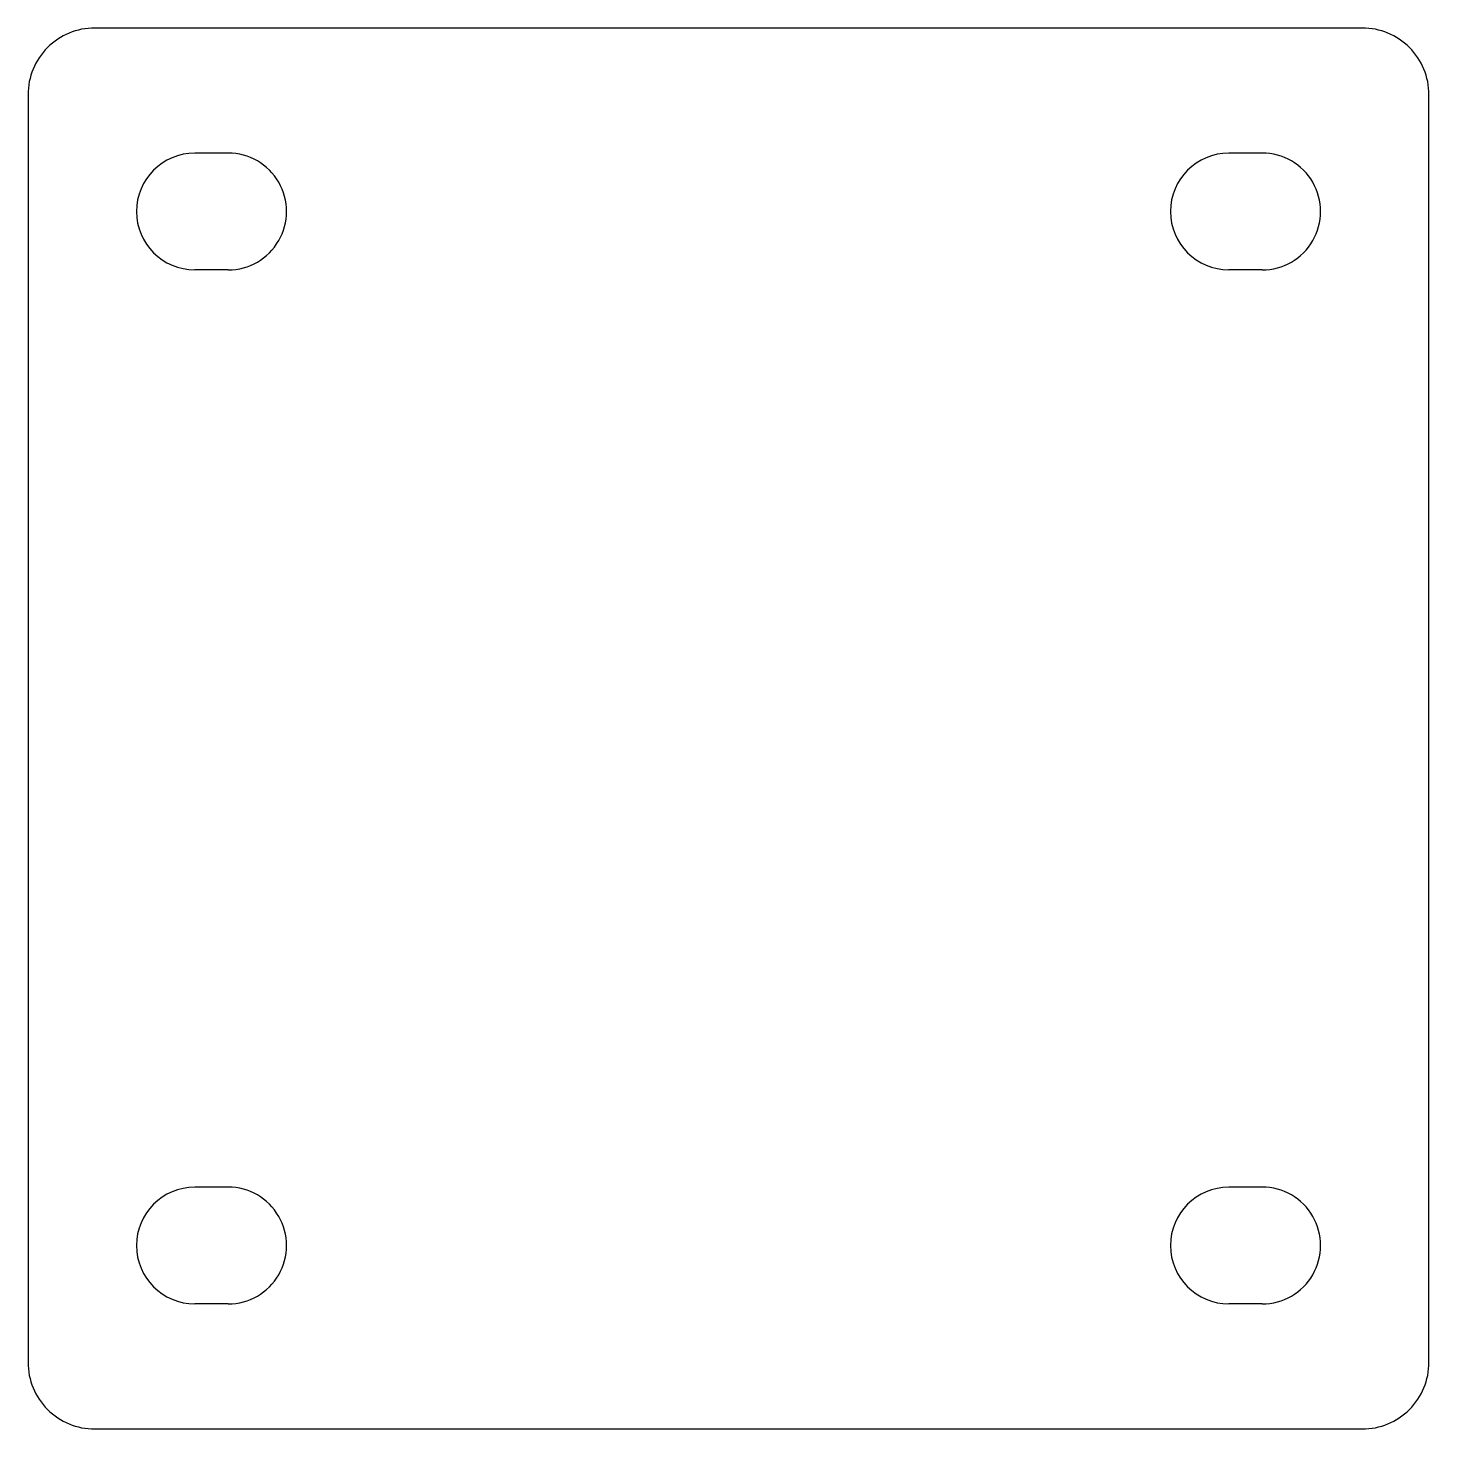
# Model space of a CAD drawing. Header units: millimetres. Extents: x -21 to 21, y -21 to 21.
import ezdxf

# ---------------------------------------------------------------- set-up
doc = ezdxf.new("R2010")
doc.units = ezdxf.units.MM
doc.layers.get('0').update_dxf_attribs({"linetype": 'CONTINUOUS'})

msp = doc.modelspace()

# ---------------------------------------------------------------- linework, layer by layer
for p, q in [((-15, 17.25), (-16, 17.25)), ((16, 17.25), (15, 17.25)), ((-15, 13.75), (-16, 13.75)), ((16, 13.75), (15, 13.75)), ((-15, -13.75), (-16, -13.75)), ((16, -13.75), (15, -13.75)), ((-15, -17.25), (-16, -17.25)), ((16, -17.25), (15, -17.25))]:
    msp.add_line(p, q)
msp.add_lwpolyline([(-19, -21), (19, -21, 0.414214), (21, -19), (21, 19, 0.414214), (19, 21), (-19, 21, 0.414214), (-21, 19), (-21, -19, 0.414214)], format="xyb", close=True)
for centre, start, end in [((-16, 15.5), 90.0003, 270.0003), ((-15, 15.5), -89.9997, 90.0003), ((15, 15.5), 90.0003, 270.0003), ((16, 15.5), -89.9997, 90.0003), ((-16, -15.5), 90.0003, 270.0003), ((-15, -15.5), -89.9997, 90.0003), ((15, -15.5), 90.0003, 270.0003), ((16, -15.5), -89.9997, 90.0003)]:
    msp.add_arc(centre, 1.75, start, end)

doc.saveas('drawing.dxf')
